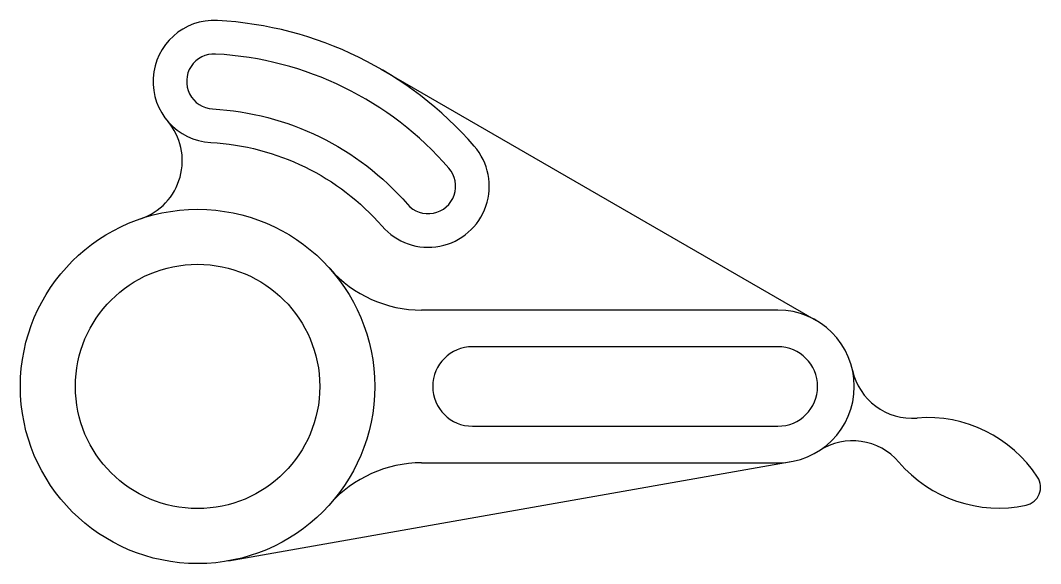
# Model space of a CAD drawing. Header units: millimetres. Extents: x 71 to 238, y 119 to 208.
import ezdxf

# ---------------------------------------------------------------- set-up
doc = ezdxf.new("R2010")
doc.units = ezdxf.units.MM

msp = doc.modelspace()

# ---------------------------------------------------------------- linework, layer by layer
for p, q in [((129.78, 199.67), (201.03, 158.53)), ((194.78, 160.21), (136.45, 160.21)), ((104.82, 119.15), (196.95, 135.4)), ((136.45, 135.21), (194.78, 135.21))]:
    msp.add_line(p, q)
for points in [[(145.08, 187.05, 0.203039), (103.04, 207.62, 1), (101.95, 187.65, -0.203039), (129.98, 173.94, 1)], [(140.93, 183.45, 0.203039), (102.74, 202.13, 1), (102.25, 193.14, -0.203039), (134.13, 177.54, 1)], [(144.78, 141.21), (194.78, 141.21, 1), (194.78, 154.21), (144.78, 154.21, 1)]]:
    msp.add_lwpolyline(points, format="xyb", close=True)
for radius in [29, 20]:
    msp.add_circle((99.78, 147.71), radius)
for centre, radius, start, end in [((87.28, 184.65), 10, 288.6874, 40.4742), ((136.45, 180.21), 20, 221.5494, 270), ((194.78, 147.71), 12.5, 270, 90), ((216.76, 152.5), 10, 192.305, 274.5882), ((219.28, 121.11), 21.5, 33.1039, 94.5882), ((206.99, 128.81), 10, 40.5795, 122.8627), ((230.91, 149.3), 21.5, 220.5795, 282.0638), ((136.45, 115.21), 20, 90, 138.4506), ((234.78, 131.21), 3, 282.0638, 33.1039)]:
    msp.add_arc(centre, radius, start, end)

doc.saveas('drawing.dxf')
